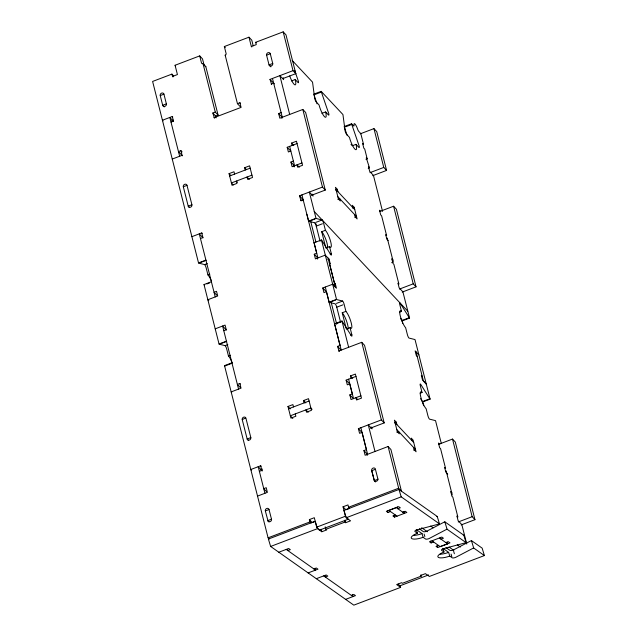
<?xml version="1.0" encoding="UTF-8"?>
<svg xmlns="http://www.w3.org/2000/svg" width="637" height="637" viewBox="0 0 637 637"><rect width="100%" height="100%" fill="white"/><g stroke="black" fill="none" stroke-linecap="round" stroke-linejoin="round"><path stroke-width="0.96" d="M207.288 263.599L204.652 264.602L198.776 263.129A2.707 0.589 69.2 0 1 198.537 262.946L152.609 81.44L171.91 74.115L172.5 76.44L177.428 74.569L175.071 65.261L199.707 55.897L202.51 58.891L204.278 65.882M240.253 106.658L237.45 103.672L225.172 55.156A1.354 1.163 -43.2 0 0 226.111 53.532L224.343 46.541L248.979 37.185L251.782 40.179L253.2 45.768M248.979 37.185L251.336 46.501L256.265 44.63L255.676 42.297L283.186 31.85L285.989 34.844L295.807 73.653L282.932 78.542M160.229 95.566L163.932 94.157L166.384 103.863A2.022 1.744 -43.2 0 1 164.975 106.307A2.022 1.744 -43.2 0 1 162.69 105.264L160.229 95.566A2.022 1.744 -43.2 0 1 161.639 93.113A2.022 1.744 -43.2 0 1 163.932 94.157M266.584 55.172L270.279 53.771L272.732 63.469A2.022 1.744 -43.2 0 1 271.322 65.914A2.022 1.744 -43.2 0 1 269.037 64.87L266.584 55.172A2.022 1.744 -43.2 0 1 267.986 52.72A2.022 1.744 -43.2 0 1 270.279 53.771M166.384 103.863L162.69 105.264L164.258 106.944M272.732 63.469L269.037 64.87L270.908 66.869M172.754 117.009L172.285 116.507L162.427 120.25L162.992 120.847M271.657 84.546L270.008 79.394L293.004 70.659L295.807 73.653M171.504 120.863L173.296 120.178M171.003 122.097L173.463 121.165M271.187 84.044L273.647 83.113L274.356 83.861M291.515 80.939L295.21 79.537L298.18 82.675A2.699 0.589 69.2 0 0 298.363 81.202L294.676 70.428M212.806 113.028L215.274 112.088L218.077 115.082L215.617 116.022L212.806 113.028L214.454 118.179M237.45 103.672L239.91 102.732L240.38 103.234M213.984 117.686L241.089 107.39L239.91 102.732M344.179 126.564L351.568 123.753A2.699 0.589 69.2 0 0 351.775 124.462L359.157 146.008A2.699 0.589 69.2 0 1 358.965 147.481L356.003 144.344A9.451 2.062 69.2 0 1 354.785 149.002A9.451 2.062 69.2 0 1 349.45 137.361L346.639 134.375A2.699 0.589 69.2 0 1 345.119 131.047L343.017 115.122A2.699 0.589 69.2 0 0 342.881 114.493L321.175 91.354L313.786 94.157A2.699 0.589 69.2 0 0 313.993 94.865L317.067 103.847M315.219 94.395L321.382 92.054A2.699 0.589 69.2 0 1 321.175 91.354M182.094 151.909L180.924 150.658L178.464 151.598L181.266 154.584M311.469 195.312L325.268 190.073L305.633 112.454L302.822 109.46L279.826 118.195L278.648 113.537L281.116 112.606M172.253 159.059L182.102 155.317L182.572 155.81M321.908 113.346L325.603 111.945L328.573 115.082A2.699 0.589 69.2 0 0 328.756 113.609L321.382 92.054M292.12 145.435L291.531 143.102L296.46 141.231L302.543 165.294L297.622 167.165L297.033 164.832L299.279 167.228M183.313 186.76L187.007 185.359L191.912 204.764A2.022 1.744 -43.2 0 1 190.511 207.208A2.022 1.744 -43.2 0 1 188.218 206.165L183.313 186.76A2.022 1.744 -43.2 0 1 184.714 184.308A2.022 1.744 -43.2 0 1 187.007 185.359M290.838 151.025L288.37 151.956L287.191 147.306L297.049 143.564M345.62 126.803L351.775 124.462M237.474 182.278L236.351 181.075L236.94 183.408L232.011 185.279L229.065 173.638L233.994 171.759L234.583 174.092M245.261 170.039L244.672 167.706L249.593 165.835L252.539 177.476L247.618 179.347L247.029 177.022L249.274 179.419M229.638 175.971L250.166 168.168M360.192 133.842L373.951 128.618L376.754 131.612L386.579 170.413L372.661 175.701M251.933 175.159L231.406 182.954L233.277 184.953M301.954 162.961L292.104 166.703L290.926 162.053L293.386 161.113M191.912 204.764L188.218 206.165L189.34 207.359M356.003 144.344L352.309 145.754L350.995 144.352M365.972 159.306L367.199 158.844L364.746 149.138L363.807 148.134L362.628 143.476L363.56 144.472L360.813 133.603L358.838 131.501A2.699 0.589 69.2 0 1 357.564 129.008A5.399 1.178 69.2 0 0 355.008 124.024A5.399 1.178 69.2 0 0 354.037 125.25A2.699 0.589 69.2 0 1 353.543 125.855L351.568 123.753M368.218 168.224L369.452 167.754L366.259 157.833L367.199 158.844M191.888 236.669L201.746 232.927L202.208 233.429M301.118 200.966L299.47 195.814L322.465 187.079L325.268 190.073M369.97 172.659L383.769 167.42L386.579 170.413M200.456 238.525L202.924 237.585L201.746 232.927M300.648 200.472L303.108 199.532M335.484 190.041L337.331 189.34L337.921 191.665M337.841 199.357L339.688 198.656L340.277 200.981L338.406 198.983L335.46 187.342L337.331 189.34M314.232 211.476L407.807 311.23M198.537 262.946L205.926 260.135A2.707 0.589 69.2 0 0 206.173 260.326L200.01 262.667M306.875 214.263L308.619 221.135L316.008 218.324A2.707 0.589 69.2 0 0 316.247 218.515L322.123 219.98A2.699 0.589 69.2 0 1 323.644 223.308L325.411 230.291A9.451 2.062 69.2 0 1 330.746 241.933A9.451 2.062 69.2 0 1 329.536 246.591L331.304 253.582A2.699 0.589 69.2 0 1 330.961 254.911L321.765 240.324A2.699 0.589 69.2 0 0 321.478 239.942L314.089 242.753L317.927 257.921M308.619 221.135A2.707 0.589 69.2 0 0 308.857 221.318L315.02 218.985M352.325 207.996L354.172 207.296L357.118 218.937L355.247 216.946L354.658 214.613M315.96 222.321L322.123 219.98M320.085 241.256L316.255 226.119L322.41 223.778M354.737 217.289L356.529 216.612L337.817 196.658M204.652 264.602A2.699 0.589 69.2 0 1 206.173 267.93L207.941 274.913L209.788 274.213M325.611 247.092L321.717 231.701L325.411 230.291M379.795 211.468L393.586 206.229L396.397 209.223L416.033 286.833L402.242 292.08M227.807 344.673L225.164 345.668L219.295 344.203A2.707 0.589 69.2 0 1 219.048 344.012L204.007 284.556L211.396 281.753A2.699 0.589 69.2 0 1 211.54 281.92M206.937 283.943L209.581 282.939M325.841 248L329.536 246.591M339.21 351.536L337.57 346.385L340.031 345.445L326.431 291.698L323.97 292.638L322.792 287.98L332.681 284.221L336.424 288.211L335.245 283.553L334.306 282.557L329.305 262.762L330.237 263.766L329.058 259.108L325.276 255.126L315.426 258.877L314.248 254.219L316.708 253.279L301.93 194.874M330.07 254.044L331.304 253.582M327.824 259.577L329.058 259.108M215.21 328.835L225.068 325.093L226.342 330.022L222.6 326.033L238.557 389.096M334.011 284.022L335.245 283.553M391.675 262.683L393.316 262.054L387.224 237.999M223.778 330.691L226.246 329.751M219.048 344.012L226.438 341.209A2.707 0.589 69.2 0 0 226.684 341.392L220.521 343.733M325.292 287.032L329.13 302.201L336.519 299.398A2.707 0.589 69.2 0 0 336.766 299.581L342.634 301.054A2.699 0.589 69.2 0 1 344.163 304.382L345.923 311.366A9.451 2.062 69.2 0 1 351.266 323.007A9.451 2.062 69.2 0 1 350.047 327.665L351.815 334.648A2.699 0.589 69.2 0 1 351.473 335.978L342.284 321.398A2.699 0.589 69.2 0 0 341.989 321.008L334.6 323.819L341.249 350.087M329.13 302.201A2.707 0.589 69.2 0 0 329.369 302.392L335.532 300.051M336.471 303.395L342.634 301.054M340.596 322.322L336.766 307.185L342.929 304.844M399.431 289.087L413.23 283.847L416.033 286.833M225.164 345.668A2.699 0.589 69.2 0 1 226.692 348.996L228.46 355.979L230.307 355.279M350.047 327.665L346.353 329.066L342.228 312.767L345.923 311.366M269.212 539.013L268.089 537.819L224.519 365.63L231.908 362.819A2.699 0.589 69.2 0 1 232.202 363.201M230.968 363.671L224.813 366.012A2.699 0.589 69.2 0 0 224.519 365.63M336.121 323.731L342.284 321.398M399.67 312.13L401.517 311.429L399.749 304.446A2.699 0.589 69.2 0 1 400.1 303.116L409.288 317.704A2.699 0.589 69.2 0 0 409.583 318.086L402.186 320.889A2.699 0.589 69.2 0 1 401.899 320.507L400.522 318.325M350.589 335.118L351.815 334.648M403.125 320.045L409.288 317.704M240.308 384L239.846 383.498L237.378 384.437L240.189 387.431M338.749 351.043L361.744 342.308L364.547 345.302L384.191 422.912L370.392 428.152M351.035 378.274L350.446 375.941L355.374 374.07L361.466 398.133L356.537 400.004L355.948 397.679L357.636 399.471M242.227 419.6L245.81 417.896A2.022 1.752 -42.3 0 0 242.219 419.6L247.252 439.315A2.022 1.736 -44 0 0 250.827 437.603L245.922 418.198M360.908 395.792L351.019 399.55L349.84 394.892L352.309 393.953L349.753 383.864L347.292 384.804L346.114 380.146L356.003 376.387M295.265 413.915L295.855 416.248L290.926 418.119L287.98 406.478L292.909 404.606L293.498 406.932M304.175 402.879L303.586 400.554L308.515 398.682L311.461 410.324L306.532 412.195L305.943 409.862L308.189 412.258M288.553 408.811L309.088 401.015M250.835 437.603L247.14 439.004L248.263 440.199M420.189 393.204L422.036 392.503L420.269 385.52A2.699 0.589 69.2 0 1 420.611 384.183L429.8 398.77A2.699 0.589 69.2 0 0 430.094 399.152L422.705 401.963A2.699 0.589 69.2 0 1 422.411 401.581L420.571 398.658M423.645 401.111L429.8 398.77M261.13 466.268L260.66 465.774L250.803 469.517L251.368 470.114M388.108 446.505L398.666 488.221L401.469 491.215L390.911 449.499L388.108 446.505L365.112 455.24L363.934 450.582L366.394 449.642L362.031 432.372L359.563 433.311L358.384 428.653L381.38 419.918L384.191 422.912M260.78 469.788L262.571 469.103M259.378 471.364L261.839 470.424L262.309 470.926M394.438 422.872L396.286 422.164L396.875 424.497M396.795 432.181L398.643 431.48L399.232 433.813L397.361 431.814L394.414 420.173L396.286 422.164M257.531 496.096L267.389 492.353L266.21 487.695L263.742 488.635L266.553 491.629M413.66 450.128L415.451 449.451L396.732 429.497M438.71 444.315L452.509 439.068L455.312 442.062L474.955 519.681L461.156 524.92M265.334 510.922L269.029 509.52L271.561 519.505C271.808 521.185 269.443 522.507 268.137 521.416L265.334 510.922A2.022 1.744 -43.2 0 1 266.744 508.477A2.022 1.744 -43.2 0 1 269.029 509.52M375.456 469.278L371.761 470.679L374.277 480.632L375.527 481.962M271.489 519.219L267.787 520.628L268.91 521.822M374.277 480.632L377.972 479.223L375.376 469.127A2.022 1.744 -43.2 0 0 373.091 468.084A2.022 1.744 -43.2 0 0 371.682 470.528L374.484 481.031C375.79 482.113 378.155 480.8 377.908 479.112M311.095 523.104L309.972 521.91L309.383 519.577L314.312 517.706L316.693 527.141L319.503 530.135L348.248 519.211L345.437 516.225L343.048 506.789L347.977 504.918L348.566 507.251L349.689 508.445M268.089 537.819L309.972 521.91M348.566 507.251L398.666 488.221M447.039 529.196A2.699 0.836 -16.6 0 0 446.354 529.498L428.876 538.663A2.699 0.812 -16.8 0 1 425.588 539.021L423.135 537.286A9.451 2.835 -16.8 0 1 411.645 538.536A9.451 2.835 -16.8 0 1 417.402 533.241L414.942 531.505A2.699 0.812 -16.7 0 1 416.582 529.992L438.718 524.092A2.699 0.828 -16.7 0 0 439.466 523.853L437.229 516.448L398.977 489.455L343.956 510.356L346.186 517.754L350.557 520.835L345.628 522.706L344.434 520.899M314.654 521.639L312.186 522.571L309.383 519.577M349.148 508.533L345.859 509.783L343.048 506.789M316.693 527.141L345.437 516.225M317.441 528.67L315.211 521.273L268.4 539.045L270.629 546.45L317.441 528.67L321.812 531.752L326.741 529.88L325.921 529.307L325.173 526.839M346.186 517.754L401.206 496.852L439.458 523.845M325.921 529.307L344.808 522.133M278.823 552.231L288.68 548.489L290.313 549.643L287.852 550.575L287.478 549.349M397.273 506.885L397.83 508.732L400.299 507.8L398.658 506.646L386.341 511.32L387.973 512.482L390.441 511.543M395.354 515.014L392.894 515.946L394.534 517.101L406.852 512.427L405.212 511.272L402.743 512.204M313.882 568.945L316.342 568.013L317.982 569.167L308.125 572.91M458.226 521.974L472.144 516.687L474.955 519.681M316.318 578.691L326.176 574.948L327.816 576.103L325.348 577.034L324.981 575.808M440.414 537.325L440.971 539.181L443.432 538.241L441.791 537.087L429.473 541.761L431.114 542.923L433.574 541.983M438.495 545.455L436.026 546.387L437.667 547.541L449.985 542.867L448.344 541.713L445.884 542.644M447.086 542.047L447.628 543.847L440.231 546.65L432.045 540.869M351.377 595.404L353.838 594.472L355.478 595.627L345.62 599.369M420.93 574.877L421.304 576.111L402.409 583.285L401.597 582.704L396.668 584.575L400.625 587.37L353.814 605.15L270.629 546.45M428.621 574.924L399.885 585.841L398.197 584.041M445.98 547.581L449.977 550.4A2.699 0.812 -16.8 0 0 453.257 550.042L470.775 540.885A2.699 0.796 -16.8 0 1 471.452 540.598L482.161 548.154L484.391 555.56L429.37 576.453L425.405 573.658L420.484 575.529L421.304 576.111M308.857 221.318L314.726 222.791A2.699 0.589 69.2 0 1 316.255 226.119M329.369 302.392L335.245 303.865A2.699 0.589 69.2 0 1 336.766 307.185M419.369 528.806L423.366 531.624A2.699 0.812 -16.8 0 0 426.647 531.266L444.164 522.109A2.699 0.804 -16.8 0 1 444.841 521.822L463.84 535.231L466.069 542.628A2.699 0.804 -16.8 0 1 465.328 542.867L443.201 548.776A2.699 0.812 -16.8 0 0 441.552 550.288L444.013 552.024A9.451 2.843 -16.8 0 0 438.256 557.319A9.451 2.843 -16.8 0 0 449.746 556.069L452.206 557.805A2.699 0.812 -16.8 0 0 455.487 557.447L473.004 548.282A2.699 0.796 -16.8 0 1 473.681 547.995L484.391 555.56M466.069 542.628L447.063 529.212L444.833 521.814M430.692 526.066L433.128 527.786M457.262 544.81L460.408 547.032M439.434 538.066L447.628 543.847M421.678 527.731L427.363 531.744M449.085 547.064L453.799 550.392M423.135 537.286L422.02 533.591L416.287 529.538L417.402 533.241M449.746 556.069L448.631 552.367L442.898 548.322L444.013 552.024M397.098 516.209L388.904 510.428L396.294 507.625L404.487 513.406L403.946 511.607M286.212 549.42L315.514 570.099L314.973 568.308M323.707 575.88L353.009 596.558L352.476 594.767M292.136 60.396L312.488 82.085A2.699 0.589 69.2 0 1 312.616 82.714L314.726 98.639A2.699 0.589 69.2 0 0 316.247 101.968L319.057 104.962A9.451 2.062 69.2 0 0 324.392 116.603A9.451 2.062 69.2 0 0 325.603 111.945M255.676 42.297L256.138 42.798M369.452 167.754L368.512 166.759L369.691 171.417L373.441 175.406L382.542 211.373M251.336 46.501L251.806 46.995M270.008 79.394L272.819 82.38M380.759 211.556L379.517 210.226L380.695 214.876L381.627 215.879L386.635 235.666L385.703 234.671L386.882 239.329L388.124 240.659M224.343 46.541L225.275 47.544M225.172 55.156L225.641 55.658M278.648 113.537L281.458 116.531L281.928 118.394M354.172 207.296L352.301 205.297L352.89 207.63M336.049 189.675L354.761 209.621M291.531 143.102L293.776 145.499M393.037 260.063L391.787 258.733L392.965 263.392L393.905 264.387L398.913 284.174L397.974 283.178L399.152 287.836L402.895 291.826L409.583 318.086M287.191 147.306L290.002 150.292M199.707 55.897L201.475 62.888A1.354 1.163 -43.2 0 0 202.996 63.581L205.807 66.574L218.077 115.082M290.926 162.053L293.729 165.039L294.206 166.902M299.47 195.814L302.272 198.808L302.75 200.671M175.071 65.261L175.629 65.858M314.981 222.95L316.374 224.383M171.91 74.115L173.662 75.986M172.5 76.44L172.961 76.942M244.672 167.706L246.352 169.506M418.891 354.873L415.149 350.883L416.327 355.542L417.259 356.537M314.248 254.219L317.051 257.213L317.529 259.068M422.267 376.332L421.336 375.336L422.514 379.986L426.257 383.984M229.065 173.638L230.753 175.43M332.641 284.237L335.452 287.231L328.087 258.12M426.217 383.992L423.414 380.998L416.049 351.895M322.792 287.98L325.595 290.974M439.713 444.379L438.471 443.049L439.649 447.707L440.581 448.703L445.589 468.498L444.658 467.502L445.836 472.152L447.707 474.151M337.57 346.385L340.373 349.379M394.964 422.514L413.684 442.468M350.446 375.941L352.699 378.338M451.991 492.887L450.741 491.557L451.92 496.215L452.859 497.21L457.868 517.005L456.928 516.01L458.107 520.668L461.849 524.657L466.762 544.062M346.114 380.146L348.917 383.14M203.02 237.856L199.277 233.867L215.234 296.93M349.84 394.892L352.651 397.886M358.384 428.653L361.195 431.647M363.934 450.582L366.745 453.576L367.215 455.439M216.867 295.265L214.056 292.272L216.524 291.332L217.703 295.99L207.845 299.732L208.785 300.728M312.098 409.328L310.856 407.998L290.321 415.794L292.821 418.461M303.586 400.554L305.832 402.942M287.98 406.478L290.233 408.874M231.725 392.496L231.167 391.898L241.025 388.156L239.846 383.498M347.157 135.347L344.386 127.273A2.699 0.589 69.2 0 1 344.275 126.906M471.444 540.598L473.673 547.995M453.632 551.276L454.372 553.744M451.092 554.102L451.832 556.571M437.109 545.694L437.667 547.541M430.556 541.068L431.114 542.923M424.107 534.093L424.847 536.553M398.977 489.455L401.206 496.852M393.977 515.253L394.534 517.101M387.423 510.627L387.973 512.482M400.068 585.522L400.625 587.37M344.88 520.238L345.628 522.706M321.072 529.283L321.812 531.752M373.951 128.618L383.769 167.42M393.586 206.229L413.23 283.847M452.509 439.068L472.144 516.687M430.094 399.152L415.053 339.696A2.707 0.589 69.2 0 0 414.806 339.513L408.938 338.04A2.699 0.589 69.2 0 1 407.409 334.72L405.642 327.729A9.451 2.062 69.2 0 1 400.307 316.087A9.451 2.062 69.2 0 1 401.517 311.429M441.274 443.344L435.565 420.77A2.707 0.589 69.2 0 0 435.318 420.579L429.449 419.114A2.699 0.589 69.2 0 1 427.929 415.786L426.161 408.803A9.451 2.062 69.2 0 1 420.818 397.162A9.451 2.062 69.2 0 1 422.036 392.503M446.147 470.839L452.23 494.901M401.756 319.177L402.759 323.285M422.657 401.923L423.613 405.729M411.844 440.454L411.255 438.129L413.126 440.127L416.072 451.768L414.201 449.77L413.612 447.445M283.186 31.85L293.004 70.659M302.822 109.46L322.465 187.079M361.744 342.308L381.38 419.918M371.546 427.021L372.024 428.884L368.274 424.895L375.002 451.482M283.139 77.778L283.608 79.641L279.866 75.644L289.684 114.453M312.592 194.197L313.062 196.061L309.319 192.071L316.008 218.324M321.478 239.942L336.519 299.398M341.989 321.008L348.638 347.284M310.609 221.079L315.904 242.004M331.16 302.304L336.702 324.177M348.614 379.198L353.519 398.603M360.884 427.706L367.613 454.285M272.469 78.455L282.295 117.264M289.66 146.367L294.565 165.771M202.996 63.581L215.274 112.088M215.617 116.022L216.086 117.885M172.285 116.507L173.567 121.436L169.824 117.447L179.642 156.248M180.924 150.658L182.102 155.317M260.66 465.774L261.942 470.695L258.2 466.706L264.92 493.293M204.007 284.556A2.699 0.589 69.2 0 1 204.302 284.938M207.941 274.913A9.451 2.062 69.2 0 1 211.58 281.435M228.46 355.979A9.451 2.062 69.2 0 1 232.099 362.509M205.807 66.574A1.354 1.163 -43.2 0 1 205.329 66.662M314.089 242.753A2.699 0.589 69.2 0 1 314.304 243.016M334.6 323.819A2.699 0.589 69.2 0 1 334.743 323.986M321.717 231.701A9.451 2.062 69.2 0 1 325.953 239.775A9.451 2.062 69.2 0 1 327.585 247.936M342.228 312.767A9.451 2.062 69.2 0 1 346.464 320.841A9.451 2.062 69.2 0 1 348.097 329.01M295.21 79.537A9.451 2.062 69.2 0 1 294.597 84.721A9.451 2.062 69.2 0 1 289.7 75.938M422.02 533.591A9.451 2.843 -16.8 0 1 413.501 535.414M437.245 516.456A2.699 0.828 -16.7 0 1 436.679 516.647M448.631 552.367A9.451 2.843 -16.8 0 1 440.119 554.19M463.84 535.231A2.699 0.804 -16.8 0 1 463.29 535.414"/></g></svg>
